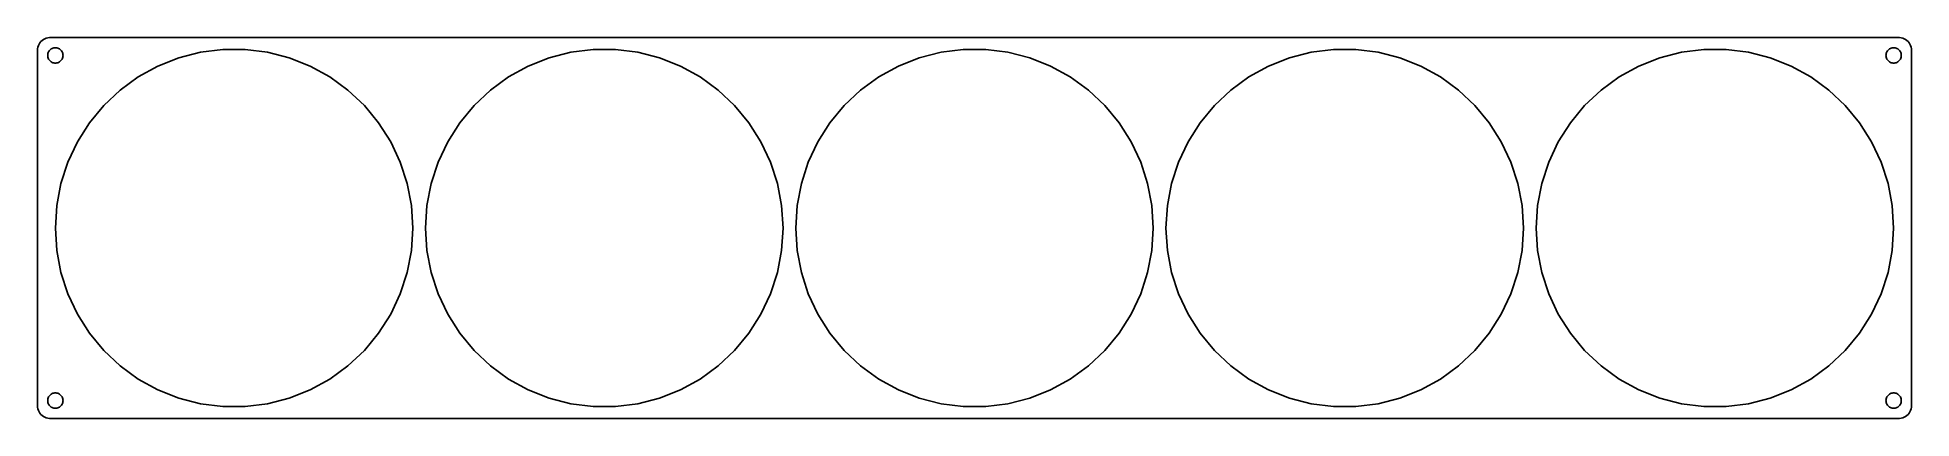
# Model space of a CAD drawing. Header units: metres. Extents: x -367 to 367, y -74 to 74.
import ezdxf

# ---------------------------------------------------------------- set-up
doc = ezdxf.new("R2010")
doc.units = ezdxf.units.M

msp = doc.modelspace()

# ---------------------------------------------------------------- linework, layer by layer
for p, q in [((-364.679, 73.7216), (-365.187, 73.3526)), ((-364.129, 74.0241), (-364.679, 73.7216)), ((-363.545, 74.2553), (-364.129, 74.0241)), ((-362.937, 74.4114), (-363.545, 74.2553)), ((-362.314, 74.4901), (-362.937, 74.4114)), ((362.314, 74.4901), (-362.314, 74.4901)), ((362.937, 74.4114), (362.314, 74.4901)), ((363.545, 74.2553), (362.937, 74.4114)), ((364.129, 74.0241), (363.545, 74.2553)), ((364.679, 73.7216), (364.129, 74.0241)), ((365.187, 73.3526), (364.679, 73.7216)), ((-366.961, 70.1267), (-367, 69.5)), ((-367, 69.5), (-367, -69.5)), ((-366.843, 70.7434), (-366.961, 70.1267)), ((-366.649, 71.3406), (-366.843, 70.7434)), ((-366.382, 71.9088), (-366.649, 71.3406)), ((-366.045, 72.4389), (-366.382, 71.9088)), ((-365.645, 72.9227), (-366.045, 72.4389)), ((-365.187, 73.3526), (-365.645, 72.9227)), ((-363, 67.5), (-362.976, 67.876)), ((-362.976, 67.124), (-363, 67.5)), ((-362.976, 67.876), (-362.906, 68.2461)), ((-362.906, 66.7539), (-362.976, 67.124)), ((-362.906, 68.2461), (-362.789, 68.6044)), ((-362.789, 66.3956), (-362.906, 66.7539)), ((-362.789, 68.6044), (-362.629, 68.9453)), ((-362.629, 66.0547), (-362.789, 66.3956)), ((-362.629, 68.9453), (-362.427, 69.2634)), ((-362.427, 69.2634), (-362.187, 69.5536)), ((-362.187, 69.5536), (-361.912, 69.8115)), ((-361.912, 69.8115), (-361.607, 70.033)), ((-361.607, 70.033), (-361.277, 70.2145)), ((-361.277, 70.2145), (-360.927, 70.3532)), ((-360.927, 70.3532), (-360.562, 70.4469)), ((-360.562, 70.4469), (-360.188, 70.4941)), ((-360.188, 70.4941), (-359.812, 70.4941)), ((-359.812, 70.4941), (-359.438, 70.4469)), ((-359.438, 70.4469), (-359.073, 70.3532)), ((-359.073, 70.3532), (-358.723, 70.2145)), ((-358.723, 70.2145), (-358.393, 70.033)), ((-358.393, 70.033), (-358.088, 69.8115)), ((-358.088, 69.8115), (-357.813, 69.5536)), ((-357.813, 69.5536), (-357.573, 69.2634)), ((-357.573, 69.2634), (-357.371, 68.9453)), ((-357.371, 68.9453), (-357.211, 68.6044)), ((-357.211, 66.3956), (-357.371, 66.0547)), ((-357.211, 68.6044), (-357.094, 68.2461)), ((-357.094, 66.7539), (-357.211, 66.3956)), ((-357.094, 68.2461), (-357.024, 67.876)), ((-357.024, 67.124), (-357.094, 66.7539)), ((-357.024, 67.876), (-357, 67.5)), ((-357, 67.5), (-357.024, 67.124)), ((-319.805, 63.3379), (-311.631, 66.574)), ((-311.631, 66.574), (-303.117, 68.7601)), ((-303.117, 68.7601), (-294.395, 69.8619)), ((-294.395, 69.8619), (-285.605, 69.8619)), ((-285.605, 69.8619), (-276.883, 68.7601)), ((-276.883, 68.7601), (-268.369, 66.574)), ((-268.369, 66.574), (-260.195, 63.3379)), ((-174.805, 63.3379), (-166.631, 66.574)), ((-166.631, 66.574), (-158.117, 68.7601)), ((-158.117, 68.7601), (-149.395, 69.8619)), ((-149.395, 69.8619), (-140.605, 69.8619)), ((-140.605, 69.8619), (-131.883, 68.7601)), ((-131.883, 68.7601), (-123.369, 66.574)), ((-123.369, 66.574), (-115.195, 63.3379)), ((-29.8046, 63.3379), (-21.6312, 66.574)), ((-21.6312, 66.574), (-13.1167, 68.7601)), ((-13.1167, 68.7601), (-4.39532, 69.8619)), ((-4.39532, 69.8619), (4.39532, 69.8619)), ((4.39532, 69.8619), (13.1167, 68.7601)), ((13.1167, 68.7601), (21.6312, 66.574)), ((21.6312, 66.574), (29.8046, 63.3379)), ((115.195, 63.3379), (123.369, 66.574)), ((123.369, 66.574), (131.883, 68.7601)), ((131.883, 68.7601), (140.605, 69.8619)), ((140.605, 69.8619), (149.395, 69.8619)), ((149.395, 69.8619), (158.117, 68.7601)), ((158.117, 68.7601), (166.631, 66.574)), ((166.631, 66.574), (174.805, 63.3379)), ((260.195, 63.3379), (268.369, 66.574)), ((268.369, 66.574), (276.883, 68.7601)), ((276.883, 68.7601), (285.605, 69.8619)), ((285.605, 69.8619), (294.395, 69.8619)), ((294.395, 69.8619), (303.117, 68.7601)), ((303.117, 68.7601), (311.631, 66.574)), ((311.631, 66.574), (319.805, 63.3379)), ((357, 67.5), (357.024, 67.876)), ((357.024, 67.124), (357, 67.5)), ((357.024, 67.876), (357.094, 68.2461)), ((357.094, 66.7539), (357.024, 67.124)), ((357.094, 68.2461), (357.211, 68.6044)), ((357.211, 66.3956), (357.094, 66.7539)), ((357.211, 68.6044), (357.371, 68.9453)), ((357.371, 66.0547), (357.211, 66.3956)), ((357.371, 68.9453), (357.573, 69.2634)), ((357.573, 69.2634), (357.813, 69.5536)), ((357.813, 69.5536), (358.088, 69.8115)), ((358.088, 69.8115), (358.393, 70.033)), ((358.393, 70.033), (358.723, 70.2145)), ((358.723, 70.2145), (359.073, 70.3532)), ((359.073, 70.3532), (359.438, 70.4469)), ((359.438, 70.4469), (359.812, 70.4941)), ((359.812, 70.4941), (360.188, 70.4941)), ((360.188, 70.4941), (360.562, 70.4469)), ((360.562, 70.4469), (360.927, 70.3532)), ((360.927, 70.3532), (361.277, 70.2145)), ((361.277, 70.2145), (361.607, 70.033)), ((361.607, 70.033), (361.912, 69.8115)), ((361.912, 69.8115), (362.187, 69.5536)), ((362.187, 69.5536), (362.427, 69.2634)), ((362.427, 69.2634), (362.629, 68.9453)), ((362.629, 68.9453), (362.789, 68.6044)), ((362.789, 66.3956), (362.629, 66.0547)), ((362.789, 68.6044), (362.906, 68.2461)), ((362.906, 66.7539), (362.789, 66.3956)), ((362.906, 68.2461), (362.976, 67.876)), ((362.976, 67.124), (362.906, 66.7539)), ((362.976, 67.876), (363, 67.5)), ((363, 67.5), (362.976, 67.124)), ((365.645, 72.9227), (365.187, 73.3526)), ((366.045, 72.4389), (365.645, 72.9227)), ((366.382, 71.9088), (366.045, 72.4389)), ((366.649, 71.3406), (366.382, 71.9088)), ((366.843, 70.7434), (366.649, 71.3406)), ((366.961, 70.1267), (366.843, 70.7434)), ((367, 69.5), (366.961, 70.1267)), ((367, -69.5), (367, 69.5)), ((-362.427, 65.7366), (-362.629, 66.0547)), ((-362.187, 65.4464), (-362.427, 65.7366)), ((-361.912, 65.1885), (-362.187, 65.4464)), ((-361.607, 64.967), (-361.912, 65.1885)), ((-361.277, 64.7855), (-361.607, 64.967)), ((-360.927, 64.6468), (-361.277, 64.7855)), ((-360.562, 64.5531), (-360.927, 64.6468)), ((-360.188, 64.5059), (-360.562, 64.5531)), ((-359.812, 64.5059), (-360.188, 64.5059)), ((-359.438, 64.5531), (-359.812, 64.5059)), ((-359.073, 64.6468), (-359.438, 64.5531)), ((-358.723, 64.7855), (-359.073, 64.6468)), ((-358.393, 64.967), (-358.723, 64.7855)), ((-358.088, 65.1885), (-358.393, 64.967)), ((-357.813, 65.4464), (-358.088, 65.1885)), ((-357.573, 65.7366), (-357.813, 65.4464)), ((-357.371, 66.0547), (-357.573, 65.7366)), ((-334.62, 53.9359), (-327.508, 59.103)), ((-327.508, 59.103), (-319.805, 63.3379)), ((-260.195, 63.3379), (-252.492, 59.103)), ((-252.492, 59.103), (-245.38, 53.9359)), ((-189.62, 53.9359), (-182.508, 59.103)), ((-182.508, 59.103), (-174.805, 63.3379)), ((-115.195, 63.3379), (-107.492, 59.103)), ((-107.492, 59.103), (-100.38, 53.9359)), ((-44.6197, 53.9359), (-37.5079, 59.103)), ((-37.5079, 59.103), (-29.8046, 63.3379)), ((29.8046, 63.3379), (37.5079, 59.103)), ((37.5079, 59.103), (44.6197, 53.9359)), ((100.38, 53.9359), (107.492, 59.103)), ((107.492, 59.103), (115.195, 63.3379)), ((174.805, 63.3379), (182.508, 59.103)), ((182.508, 59.103), (189.62, 53.9359)), ((245.38, 53.9359), (252.492, 59.103)), ((252.492, 59.103), (260.195, 63.3379)), ((319.805, 63.3379), (327.508, 59.103)), ((327.508, 59.103), (334.62, 53.9359)), ((357.573, 65.7366), (357.371, 66.0547)), ((357.813, 65.4464), (357.573, 65.7366)), ((358.088, 65.1885), (357.813, 65.4464)), ((358.393, 64.967), (358.088, 65.1885)), ((358.723, 64.7855), (358.393, 64.967)), ((359.073, 64.6468), (358.723, 64.7855)), ((359.438, 64.5531), (359.073, 64.6468)), ((359.812, 64.5059), (359.438, 64.5531)), ((360.188, 64.5059), (359.812, 64.5059)), ((360.562, 64.5531), (360.188, 64.5059)), ((360.927, 64.6468), (360.562, 64.5531)), ((361.277, 64.7855), (360.927, 64.6468)), ((361.607, 64.967), (361.277, 64.7855)), ((361.912, 65.1885), (361.607, 64.967)), ((362.187, 65.4464), (361.912, 65.1885)), ((362.427, 65.7366), (362.187, 65.4464)), ((362.629, 66.0547), (362.427, 65.7366)), ((-341.028, 47.9183), (-334.62, 53.9359)), ((-245.38, 53.9359), (-238.972, 47.9183)), ((-196.028, 47.9183), (-189.62, 53.9359)), ((-100.38, 53.9359), (-93.9722, 47.9183)), ((-51.0278, 47.9183), (-44.6197, 53.9359)), ((44.6197, 53.9359), (51.0278, 47.9183)), ((93.9722, 47.9183), (100.38, 53.9359)), ((189.62, 53.9359), (196.028, 47.9183)), ((238.972, 47.9183), (245.38, 53.9359)), ((334.62, 53.9359), (341.028, 47.9183)), ((-346.631, 41.145), (-341.028, 47.9183)), ((-238.972, 47.9183), (-233.369, 41.145)), ((-201.631, 41.145), (-196.028, 47.9183)), ((-93.9722, 47.9183), (-88.3688, 41.145)), ((-56.6312, 41.145), (-51.0278, 47.9183)), ((51.0278, 47.9183), (56.6312, 41.145)), ((88.3688, 41.145), (93.9722, 47.9183)), ((196.028, 47.9183), (201.631, 41.145)), ((233.369, 41.145), (238.972, 47.9183)), ((341.028, 47.9183), (346.631, 41.145)), ((-351.341, 33.7227), (-346.631, 41.145)), ((-233.369, 41.145), (-228.659, 33.7227)), ((-206.341, 33.7227), (-201.631, 41.145)), ((-88.3688, 41.145), (-83.6585, 33.7227)), ((-61.3415, 33.7227), (-56.6312, 41.145)), ((56.6312, 41.145), (61.3415, 33.7227)), ((83.6585, 33.7227), (88.3688, 41.145)), ((201.631, 41.145), (206.341, 33.7227)), ((228.659, 33.7227), (233.369, 41.145)), ((346.631, 41.145), (351.341, 33.7227)), ((-355.084, 25.7687), (-351.341, 33.7227)), ((-228.659, 33.7227), (-224.916, 25.7687)), ((-210.084, 25.7687), (-206.341, 33.7227)), ((-83.6585, 33.7227), (-79.9156, 25.7687)), ((-65.0844, 25.7687), (-61.3415, 33.7227)), ((61.3415, 33.7227), (65.0844, 25.7687)), ((79.9156, 25.7687), (83.6585, 33.7227)), ((206.341, 33.7227), (210.084, 25.7687)), ((224.916, 25.7687), (228.659, 33.7227)), ((351.341, 33.7227), (355.084, 25.7687)), ((-357.801, 17.4083), (-355.084, 25.7687)), ((-224.916, 25.7687), (-222.199, 17.4083)), ((-212.801, 17.4083), (-210.084, 25.7687)), ((-79.9156, 25.7687), (-77.1992, 17.4083)), ((-67.8008, 17.4083), (-65.0844, 25.7687)), ((65.0844, 25.7687), (67.8008, 17.4083)), ((77.1992, 17.4083), (79.9156, 25.7687)), ((210.084, 25.7687), (212.801, 17.4083)), ((222.199, 17.4083), (224.916, 25.7687)), ((355.084, 25.7687), (357.801, 17.4083)), ((-359.448, 8.77332), (-357.801, 17.4083)), ((-222.199, 17.4083), (-220.552, 8.77332)), ((-214.448, 8.77332), (-212.801, 17.4083)), ((-77.1992, 17.4083), (-75.552, 8.77332)), ((-69.448, 8.77332), (-67.8008, 17.4083)), ((67.8008, 17.4083), (69.448, 8.77332)), ((75.552, 8.77332), (77.1992, 17.4083)), ((212.801, 17.4083), (214.448, 8.77332)), ((220.552, 8.77332), (222.199, 17.4083)), ((357.801, 17.4083), (359.448, 8.77332)), ((-360, 0), (-359.448, 8.77332)), ((-220.552, 8.77332), (-220, 0)), ((-215, 0), (-214.448, 8.77332)), ((-75.552, 8.77332), (-75, 0)), ((-70, 0), (-69.448, 8.77332)), ((69.448, 8.77332), (70, 0)), ((75, 0), (75.552, 8.77332)), ((214.448, 8.77332), (215, 0)), ((220, 0), (220.552, 8.77332)), ((359.448, 8.77332), (360, 0)), ((-359.448, -8.77332), (-360, 0)), ((-220, 0), (-220.552, -8.77332)), ((-214.448, -8.77332), (-215, 0)), ((-75, 0), (-75.552, -8.77332)), ((-69.448, -8.77332), (-70, 0)), ((70, 0), (69.448, -8.77332)), ((75.552, -8.77332), (75, 0)), ((215, 0), (214.448, -8.77332)), ((220.552, -8.77332), (220, 0)), ((360, 0), (359.448, -8.77332)), ((-357.801, -17.4083), (-359.448, -8.77332)), ((-220.552, -8.77332), (-222.199, -17.4083)), ((-212.801, -17.4083), (-214.448, -8.77332)), ((-75.552, -8.77332), (-77.1992, -17.4083)), ((-67.8008, -17.4083), (-69.448, -8.77332)), ((69.448, -8.77332), (67.8008, -17.4083)), ((77.1992, -17.4083), (75.552, -8.77332)), ((214.448, -8.77332), (212.801, -17.4083)), ((222.199, -17.4083), (220.552, -8.77332)), ((359.448, -8.77332), (357.801, -17.4083)), ((-355.084, -25.7687), (-357.801, -17.4083)), ((-222.199, -17.4083), (-224.916, -25.7687)), ((-210.084, -25.7687), (-212.801, -17.4083)), ((-77.1992, -17.4083), (-79.9156, -25.7687)), ((-65.0844, -25.7687), (-67.8008, -17.4083)), ((67.8008, -17.4083), (65.0844, -25.7687)), ((79.9156, -25.7687), (77.1992, -17.4083)), ((212.801, -17.4083), (210.084, -25.7687)), ((224.916, -25.7687), (222.199, -17.4083)), ((357.801, -17.4083), (355.084, -25.7687)), ((-351.341, -33.7227), (-355.084, -25.7687)), ((-224.916, -25.7687), (-228.659, -33.7227)), ((-206.341, -33.7227), (-210.084, -25.7687)), ((-79.9156, -25.7687), (-83.6585, -33.7227)), ((-61.3415, -33.7227), (-65.0844, -25.7687)), ((65.0844, -25.7687), (61.3415, -33.7227)), ((83.6585, -33.7227), (79.9156, -25.7687)), ((210.084, -25.7687), (206.341, -33.7227)), ((228.659, -33.7227), (224.916, -25.7687)), ((355.084, -25.7687), (351.341, -33.7227)), ((-346.631, -41.145), (-351.341, -33.7227)), ((-228.659, -33.7227), (-233.369, -41.145)), ((-201.631, -41.145), (-206.341, -33.7227)), ((-83.6585, -33.7227), (-88.3688, -41.145)), ((-56.6312, -41.145), (-61.3415, -33.7227)), ((61.3415, -33.7227), (56.6312, -41.145)), ((88.3688, -41.145), (83.6585, -33.7227)), ((206.341, -33.7227), (201.631, -41.145)), ((233.369, -41.145), (228.659, -33.7227)), ((351.341, -33.7227), (346.631, -41.145)), ((-341.028, -47.9183), (-346.631, -41.145)), ((-233.369, -41.145), (-238.972, -47.9183)), ((-196.028, -47.9183), (-201.631, -41.145)), ((-88.3688, -41.145), (-93.9722, -47.9183)), ((-51.0278, -47.9183), (-56.6312, -41.145)), ((56.6312, -41.145), (51.0278, -47.9183)), ((93.9722, -47.9183), (88.3688, -41.145)), ((201.631, -41.145), (196.028, -47.9183)), ((238.972, -47.9183), (233.369, -41.145)), ((346.631, -41.145), (341.028, -47.9183)), ((-334.62, -53.9359), (-341.028, -47.9183)), ((-238.972, -47.9183), (-245.38, -53.9359)), ((-189.62, -53.9359), (-196.028, -47.9183)), ((-93.9722, -47.9183), (-100.38, -53.9359)), ((-44.6197, -53.9359), (-51.0278, -47.9183)), ((51.0278, -47.9183), (44.6197, -53.9359)), ((100.38, -53.9359), (93.9722, -47.9183)), ((196.028, -47.9183), (189.62, -53.9359)), ((245.38, -53.9359), (238.972, -47.9183)), ((341.028, -47.9183), (334.62, -53.9359)), ((-327.508, -59.103), (-334.62, -53.9359)), ((-245.38, -53.9359), (-252.492, -59.103)), ((-182.508, -59.103), (-189.62, -53.9359)), ((-100.38, -53.9359), (-107.492, -59.103)), ((-37.5079, -59.103), (-44.6197, -53.9359)), ((44.6197, -53.9359), (37.5079, -59.103)), ((107.492, -59.103), (100.38, -53.9359)), ((189.62, -53.9359), (182.508, -59.103)), ((252.492, -59.103), (245.38, -53.9359)), ((334.62, -53.9359), (327.508, -59.103)), ((-362.789, -66.3956), (-362.629, -66.0547)), ((-362.629, -66.0547), (-362.427, -65.7366)), ((-362.427, -65.7366), (-362.187, -65.4464)), ((-362.187, -65.4464), (-361.912, -65.1885)), ((-361.912, -65.1885), (-361.607, -64.967)), ((-361.607, -64.967), (-361.277, -64.7855)), ((-361.277, -64.7855), (-360.927, -64.6468)), ((-360.927, -64.6468), (-360.562, -64.5531)), ((-360.562, -64.5531), (-360.188, -64.5059)), ((-360.188, -64.5059), (-359.812, -64.5059)), ((-359.812, -64.5059), (-359.438, -64.5531)), ((-359.438, -64.5531), (-359.073, -64.6468)), ((-359.073, -64.6468), (-358.723, -64.7855)), ((-358.723, -64.7855), (-358.393, -64.967)), ((-358.393, -64.967), (-358.088, -65.1885)), ((-358.088, -65.1885), (-357.813, -65.4464)), ((-357.813, -65.4464), (-357.573, -65.7366)), ((-357.573, -65.7366), (-357.371, -66.0547)), ((-357.371, -66.0547), (-357.211, -66.3956)), ((-319.805, -63.3379), (-327.508, -59.103)), ((-311.631, -66.574), (-319.805, -63.3379)), ((-260.195, -63.3379), (-268.369, -66.574)), ((-252.492, -59.103), (-260.195, -63.3379)), ((-174.805, -63.3379), (-182.508, -59.103)), ((-166.631, -66.574), (-174.805, -63.3379)), ((-115.195, -63.3379), (-123.369, -66.574)), ((-107.492, -59.103), (-115.195, -63.3379)), ((-29.8046, -63.3379), (-37.5079, -59.103)), ((-21.6312, -66.574), (-29.8046, -63.3379)), ((29.8046, -63.3379), (21.6312, -66.574)), ((37.5079, -59.103), (29.8046, -63.3379)), ((115.195, -63.3379), (107.492, -59.103)), ((123.369, -66.574), (115.195, -63.3379)), ((174.805, -63.3379), (166.631, -66.574)), ((182.508, -59.103), (174.805, -63.3379)), ((260.195, -63.3379), (252.492, -59.103)), ((268.369, -66.574), (260.195, -63.3379)), ((319.805, -63.3379), (311.631, -66.574)), ((327.508, -59.103), (319.805, -63.3379)), ((357.211, -66.3956), (357.371, -66.0547)), ((357.371, -66.0547), (357.573, -65.7366)), ((357.573, -65.7366), (357.813, -65.4464)), ((357.813, -65.4464), (358.088, -65.1885)), ((358.088, -65.1885), (358.393, -64.967)), ((358.393, -64.967), (358.723, -64.7855)), ((358.723, -64.7855), (359.073, -64.6468)), ((359.073, -64.6468), (359.438, -64.5531)), ((359.438, -64.5531), (359.812, -64.5059)), ((359.812, -64.5059), (360.188, -64.5059)), ((360.188, -64.5059), (360.562, -64.5531)), ((360.562, -64.5531), (360.927, -64.6468)), ((360.927, -64.6468), (361.277, -64.7855)), ((361.277, -64.7855), (361.607, -64.967)), ((361.607, -64.967), (361.912, -65.1885)), ((361.912, -65.1885), (362.187, -65.4464)), ((362.187, -65.4464), (362.427, -65.7366)), ((362.427, -65.7366), (362.629, -66.0547)), ((362.629, -66.0547), (362.789, -66.3956)), ((-367, -69.5), (-366.961, -70.1267)), ((-366.961, -70.1267), (-366.843, -70.7434)), ((-366.843, -70.7434), (-366.649, -71.3406)), ((-366.649, -71.3406), (-366.382, -71.9088)), ((-366.382, -71.9088), (-366.045, -72.4389)), ((-366.045, -72.4389), (-365.645, -72.9227)), ((-365.645, -72.9227), (-365.187, -73.3526)), ((-365.187, -73.3526), (-364.679, -73.7216)), ((-363, -67.5), (-362.976, -67.124)), ((-362.976, -67.876), (-363, -67.5)), ((-362.976, -67.124), (-362.906, -66.7539)), ((-362.906, -68.2461), (-362.976, -67.876)), ((-362.906, -66.7539), (-362.789, -66.3956)), ((-362.789, -68.6044), (-362.906, -68.2461)), ((-362.629, -68.9453), (-362.789, -68.6044)), ((-362.427, -69.2634), (-362.629, -68.9453)), ((-362.187, -69.5536), (-362.427, -69.2634)), ((-361.912, -69.8115), (-362.187, -69.5536)), ((-361.607, -70.033), (-361.912, -69.8115)), ((-361.277, -70.2145), (-361.607, -70.033)), ((-360.927, -70.3532), (-361.277, -70.2145)), ((-360.562, -70.4469), (-360.927, -70.3532)), ((-360.188, -70.4941), (-360.562, -70.4469)), ((-359.812, -70.4941), (-360.188, -70.4941)), ((-359.438, -70.4469), (-359.812, -70.4941)), ((-359.073, -70.3532), (-359.438, -70.4469)), ((-358.723, -70.2145), (-359.073, -70.3532)), ((-358.393, -70.033), (-358.723, -70.2145)), ((-358.088, -69.8115), (-358.393, -70.033)), ((-357.813, -69.5536), (-358.088, -69.8115)), ((-357.573, -69.2634), (-357.813, -69.5536)), ((-357.371, -68.9453), (-357.573, -69.2634)), ((-357.211, -68.6044), (-357.371, -68.9453)), ((-357.211, -66.3956), (-357.094, -66.7539)), ((-357.094, -68.2461), (-357.211, -68.6044)), ((-357.094, -66.7539), (-357.024, -67.124)), ((-357.024, -67.876), (-357.094, -68.2461)), ((-357.024, -67.124), (-357, -67.5)), ((-357, -67.5), (-357.024, -67.876)), ((-303.117, -68.7601), (-311.631, -66.574)), ((-294.395, -69.8619), (-303.117, -68.7601)), ((-285.605, -69.8619), (-294.395, -69.8619)), ((-276.883, -68.7601), (-285.605, -69.8619)), ((-268.369, -66.574), (-276.883, -68.7601)), ((-158.117, -68.7601), (-166.631, -66.574)), ((-149.395, -69.8619), (-158.117, -68.7601)), ((-140.605, -69.8619), (-149.395, -69.8619)), ((-131.883, -68.7601), (-140.605, -69.8619)), ((-123.369, -66.574), (-131.883, -68.7601)), ((-13.1167, -68.7601), (-21.6312, -66.574)), ((-4.39532, -69.8619), (-13.1167, -68.7601)), ((4.39532, -69.8619), (-4.39532, -69.8619)), ((13.1167, -68.7601), (4.39532, -69.8619)), ((21.6312, -66.574), (13.1167, -68.7601)), ((131.883, -68.7601), (123.369, -66.574)), ((140.605, -69.8619), (131.883, -68.7601)), ((149.395, -69.8619), (140.605, -69.8619)), ((158.117, -68.7601), (149.395, -69.8619)), ((166.631, -66.574), (158.117, -68.7601)), ((276.883, -68.7601), (268.369, -66.574)), ((285.605, -69.8619), (276.883, -68.7601)), ((294.395, -69.8619), (285.605, -69.8619)), ((303.117, -68.7601), (294.395, -69.8619)), ((311.631, -66.574), (303.117, -68.7601)), ((357, -67.5), (357.024, -67.124)), ((357.024, -67.876), (357, -67.5)), ((357.024, -67.124), (357.094, -66.7539)), ((357.094, -68.2461), (357.024, -67.876)), ((357.094, -66.7539), (357.211, -66.3956)), ((357.211, -68.6044), (357.094, -68.2461)), ((357.371, -68.9453), (357.211, -68.6044)), ((357.573, -69.2634), (357.371, -68.9453)), ((357.813, -69.5536), (357.573, -69.2634)), ((358.088, -69.8115), (357.813, -69.5536)), ((358.393, -70.033), (358.088, -69.8115)), ((358.723, -70.2145), (358.393, -70.033)), ((359.073, -70.3532), (358.723, -70.2145)), ((359.438, -70.4469), (359.073, -70.3532)), ((359.812, -70.4941), (359.438, -70.4469)), ((360.188, -70.4941), (359.812, -70.4941)), ((360.562, -70.4469), (360.188, -70.4941)), ((360.927, -70.3532), (360.562, -70.4469)), ((361.277, -70.2145), (360.927, -70.3532)), ((361.607, -70.033), (361.277, -70.2145)), ((361.912, -69.8115), (361.607, -70.033)), ((362.187, -69.5536), (361.912, -69.8115)), ((362.427, -69.2634), (362.187, -69.5536)), ((362.629, -68.9453), (362.427, -69.2634)), ((362.789, -68.6044), (362.629, -68.9453)), ((362.789, -66.3956), (362.906, -66.7539)), ((362.906, -68.2461), (362.789, -68.6044)), ((362.906, -66.7539), (362.976, -67.124)), ((362.976, -67.876), (362.906, -68.2461)), ((362.976, -67.124), (363, -67.5)), ((363, -67.5), (362.976, -67.876)), ((364.679, -73.7216), (365.187, -73.3526)), ((365.187, -73.3526), (365.645, -72.9227)), ((365.645, -72.9227), (366.045, -72.4389)), ((366.045, -72.4389), (366.382, -71.9088)), ((366.382, -71.9088), (366.649, -71.3406)), ((366.649, -71.3406), (366.843, -70.7434)), ((366.843, -70.7434), (366.961, -70.1267)), ((366.961, -70.1267), (367, -69.5)), ((-364.679, -73.7216), (-364.129, -74.0241)), ((-364.129, -74.0241), (-363.545, -74.2553)), ((-363.545, -74.2553), (-362.937, -74.4114)), ((-362.937, -74.4114), (-362.314, -74.4901)), ((-362.314, -74.4901), (362.314, -74.4901)), ((362.314, -74.4901), (362.937, -74.4114)), ((362.937, -74.4114), (363.545, -74.2553)), ((363.545, -74.2553), (364.129, -74.0241)), ((364.129, -74.0241), (364.679, -73.7216))]:
    msp.add_line(p, q)

doc.saveas('drawing.dxf')
